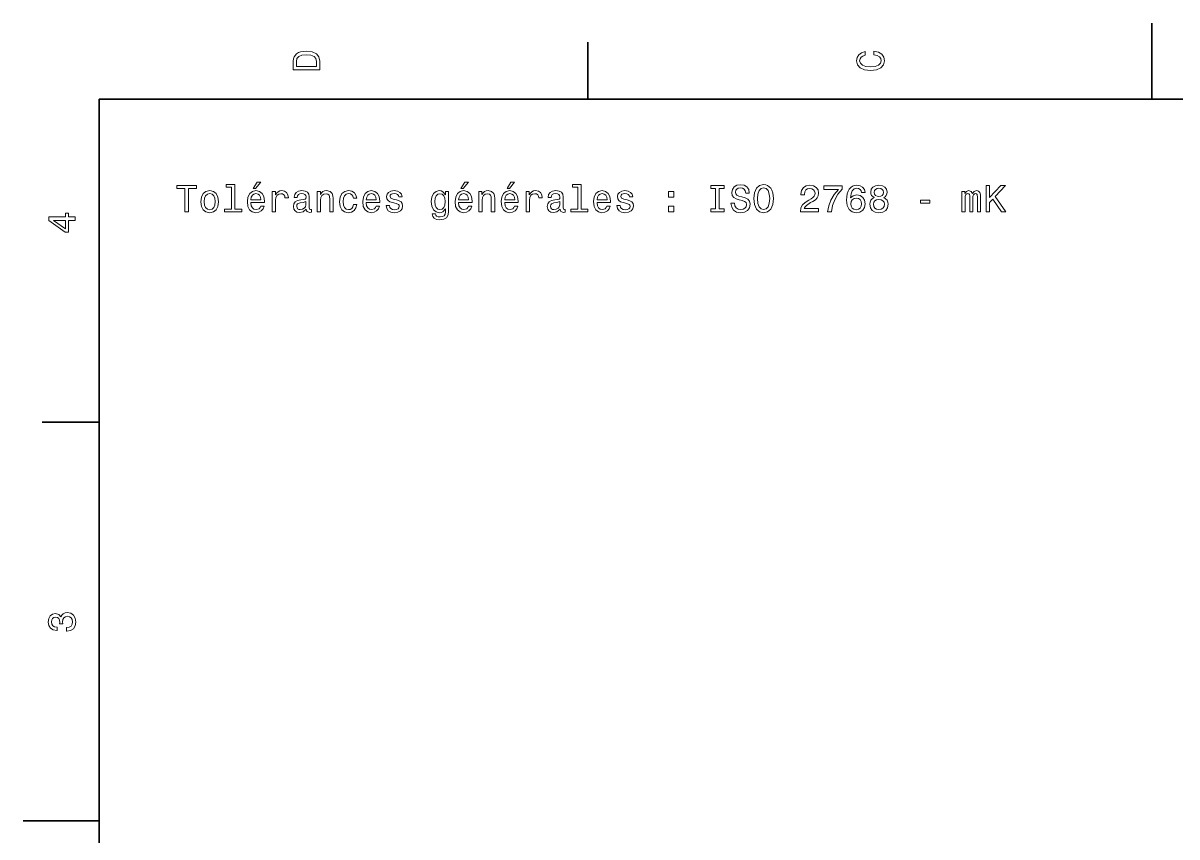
# Model space of a CAD drawing. Extents: x 0 to 297, y 0 to 210.
# Drawn here: x 0 to 151.8, y 102.9 to 210 of the extents above; entities that cross this region are included whole.
import ezdxf

# ---------------------------------------------------------------- set-up
doc = ezdxf.new("R2010")
doc.units = 0

msp = doc.modelspace()

# ---------------------------------------------------------------- linework, layer by layer
at = {"color": 7, "lineweight": 35, "ltscale": 0.25}
for p, q in [((148.5, 200), (148.5, 210)), ((10, 105), (0, 105))]:
    msp.add_line(p, q, dxfattribs=at)
at = {"color": 7, "lineweight": 35, "ltscale": 0.1875}
for p, q in [((74.300003, 200), (74.300003, 207.5)), ((10, 157.5), (2.5, 157.5))]:
    msp.add_line(p, q, dxfattribs=at)
at = {"color": 7, "lineweight": 35}
for p, q in [((287, 200), (10, 200)), ((10, 200), (10, 10))]:
    msp.add_line(p, q, dxfattribs=at)
at = {"color": 7, "lineweight": 13}
for points in [[(35.533215, 204.994965), (35.533215, 203.829971), (39.033215, 203.829971), (39.033215, 204.994965), (38.922264, 205.544678), (38.584366, 205.953171), (38.034657, 206.205338), (37.283215, 206.296112), (36.516644, 206.215424), (36.21405, 206.114563), (35.971977, 205.973343), (35.644165, 205.56485), (35.563473, 205.297562)], [(35.951801, 204.959656), (36.027451, 205.342941), (36.259438, 205.605194), (36.672985, 205.761536), (37.283215, 205.811966), (37.873272, 205.756485), (38.286816, 205.600143), (38.533936, 205.332855), (38.614628, 204.959656), (38.614628, 204.298996), (35.951801, 204.298996)], [(111.93206, 205.817017), (112.35569, 205.716141), (112.658287, 205.549713), (112.844887, 205.317734), (112.905403, 205.045395), (112.814629, 204.71759), (112.54229, 204.460388), (112.098488, 204.28891), (111.483215, 204.233429), (110.872986, 204.28891), (110.424141, 204.455338), (110.151802, 204.71254), (110.055984, 205.045395), (110.106415, 205.287476), (110.247627, 205.494247), (110.474571, 205.655624), (110.787247, 205.766571), (110.787247, 206.245682), (110.308144, 206.094391), (109.94503, 205.832138), (109.718086, 205.474075), (109.637398, 205.045395), (109.763474, 204.510818), (110.116501, 204.10231), (110.696472, 203.840057), (111.483215, 203.749283), (112.269958, 203.840057), (112.84993, 204.10231), (113.208, 204.510818), (113.329041, 205.045395), (113.233215, 205.51442), (112.965927, 205.892654), (112.527161, 206.159943), (111.93206, 206.301163)], [(21.286022, 185.143372), (21.75, 185.143372), (21.75, 188.219742), (22.809078, 188.219742), (22.809078, 188.643372), (20.221903, 188.643372), (20.221903, 188.219742), (21.286022, 188.219742)], [(27.428675, 188.391205), (27.428675, 185.516571), (26.51585, 185.516571), (26.51585, 185.143372), (28.780258, 185.143372), (28.780258, 185.516571), (27.872478, 185.516571), (27.872478, 188.764404), (26.732708, 188.764404), (26.732708, 188.391205)], [(30.278099, 188.219742), (30.575649, 188.219742), (31.276657, 189.077087), (30.782421, 189.077087)], [(57.602303, 188.219742), (57.899853, 188.219742), (58.600861, 189.077087), (58.106625, 189.077087)], [(63.674347, 188.219742), (63.971897, 188.219742), (64.672905, 189.077087), (64.178665, 189.077087)], [(72.969009, 188.391205), (72.969009, 185.516571), (72.05619, 185.516571), (72.05619, 185.143372), (74.320602, 185.143372), (74.320602, 185.516571), (73.412819, 185.516571), (73.412819, 188.764404), (72.273048, 188.764404), (72.273048, 188.391205)], [(91.114548, 185.567001), (90.469009, 185.567001), (90.469009, 185.143372), (92.224052, 185.143372), (92.224052, 185.567001), (91.578522, 185.567001), (91.578522, 188.219742), (92.224052, 188.219742), (92.224052, 188.643372), (90.469009, 188.643372), (90.469009, 188.219742), (91.114548, 188.219742)], [(93.585732, 186.298264), (93.126793, 186.298264), (93.227661, 185.763687), (93.47982, 185.370316), (93.868149, 185.133286), (94.392647, 185.047546), (94.912102, 185.128235), (95.30043, 185.350143), (95.547546, 185.69812), (95.638321, 186.157059), (95.562675, 186.570602), (95.350861, 186.837891), (95.007919, 187.014404), (94.548988, 187.145538), (94.155617, 187.241348), (93.898407, 187.35231), (93.752159, 187.513687), (93.706764, 187.765854), (93.752159, 187.992798), (93.883278, 188.164261), (94.085007, 188.280258), (94.362389, 188.320602), (94.644806, 188.270172), (94.866707, 188.134003), (95.012962, 187.907059), (95.083565, 187.599426), (95.542503, 187.599426), (95.542503, 187.609512), (95.461807, 188.083572), (95.224777, 188.4366), (94.851578, 188.658508), (94.34726, 188.734146), (93.893364, 188.658508), (93.540337, 188.446686), (93.313393, 188.118881), (93.232704, 187.695251), (93.298264, 187.317001), (93.489906, 187.059799), (93.792503, 186.888321), (94.206047, 186.757202), (94.614548, 186.641205), (94.922188, 186.530258), (95.108788, 186.368881), (95.174347, 186.106628), (95.113831, 185.83934), (94.957489, 185.637604), (94.720459, 185.51152), (94.412819, 185.471176), (94.069878, 185.526657), (93.807632, 185.688034), (93.641205, 185.950287)], [(96.122475, 186.893372), (96.213257, 186.106628), (96.475502, 185.526657), (96.884003, 185.168594), (97.418587, 185.047546), (97.948128, 185.168594), (98.361671, 185.526657), (98.618874, 186.106628), (98.714691, 186.893372), (98.618874, 187.675079), (98.507919, 187.992798), (98.361671, 188.255035), (97.948128, 188.613113), (97.695961, 188.703888), (97.418587, 188.739197), (96.87896, 188.613113), (96.470459, 188.260086), (96.213257, 187.680115)], [(96.606628, 186.893372), (96.662102, 187.503601), (96.828529, 187.952454), (97.085732, 188.224777), (97.418587, 188.320602), (97.746391, 188.224777), (98.003601, 187.947403), (98.170029, 187.498566), (98.230545, 186.893372), (98.170029, 186.283142), (98.003601, 185.83429), (97.746391, 185.561966), (97.418587, 185.471176), (97.085732, 185.561966), (96.828529, 185.83429), (96.662102, 186.278091)], [(102.260086, 185.143372), (104.66571, 185.143372), (104.66571, 185.577087), (102.764412, 185.577087), (102.870323, 185.814117), (103.05188, 186.010803), (103.611671, 186.368881), (103.909225, 186.520172), (104.242081, 186.73703), (104.479111, 186.989197), (104.61528, 187.286743), (104.66571, 187.624634), (104.579971, 188.048264), (104.342941, 188.381119), (103.979828, 188.592941), (103.510811, 188.668594), (103.026657, 188.582855), (102.658508, 188.345825), (102.421471, 187.967575), (102.340782, 187.468292), (102.340782, 187.39769), (102.799713, 187.39769), (102.799713, 187.438034), (102.8451, 187.780975), (102.98127, 188.033142), (103.198128, 188.194519), (103.485596, 188.25), (103.778099, 188.19957), (103.994957, 188.073486), (104.136169, 187.876801), (104.1866, 187.629684), (104.151299, 187.39769), (104.055481, 187.201004), (103.894096, 187.029541), (103.672195, 186.878235), (103.374641, 186.716858), (102.880409, 186.404175), (102.532425, 186.07132), (102.325653, 185.667862), (102.260086, 185.158508)], [(105.825653, 185.143372), (106.335022, 185.143372), (106.50145, 185.97551), (106.793953, 186.752167), (107.207497, 187.473343), (107.747124, 188.149139), (107.747124, 188.567719), (105.34655, 188.567719), (105.34655, 188.108795), (107.262978, 188.108795), (106.708221, 187.427948), (106.289635, 186.716858), (105.997124, 185.960373)], [(110.773064, 187.700287), (110.677246, 188.108795), (110.455338, 188.411377), (110.112404, 188.603027), (109.668594, 188.668594), (109.371048, 188.633286), (109.113838, 188.53746), (108.886894, 188.381119), (108.695251, 188.159225), (108.543961, 187.881851), (108.433006, 187.543945), (108.362404, 187.145538), (108.342232, 186.696686), (108.42292, 185.980545), (108.670036, 185.46109), (109.068451, 185.148422), (109.613121, 185.042511), (110.102318, 185.133286), (110.475517, 185.370316), (110.71759, 185.743515), (110.803322, 186.217575), (110.71759, 186.696686), (110.485603, 187.064835), (110.127533, 187.296829), (109.683723, 187.377518), (109.20462, 187.276657), (108.84655, 186.989197), (108.922203, 187.543945), (109.08358, 187.942368), (109.330704, 188.179398), (109.673637, 188.260086), (109.925804, 188.219742), (110.117447, 188.113831), (110.243523, 187.937317), (110.30909, 187.700287)], [(111.973358, 187.029541), (111.716148, 186.888321), (111.539635, 186.691635), (111.428688, 186.444519), (111.393387, 186.146973), (111.474075, 185.69812), (111.706062, 185.350143), (112.084305, 185.128235), (112.598717, 185.042511), (113.108078, 185.128235), (113.48632, 185.350143), (113.718315, 185.69812), (113.804047, 186.146973), (113.763702, 186.444519), (113.657791, 186.691635), (113.476234, 186.888321), (113.224075, 187.029541), (113.425804, 187.150574), (113.567017, 187.317001), (113.652748, 187.518738), (113.683006, 187.765854), (113.602318, 188.123917), (113.390503, 188.411377), (113.047562, 188.597977), (112.598717, 188.668594), (112.144821, 188.597977), (111.801888, 188.411377), (111.58503, 188.123917), (111.509377, 187.765854), (111.534592, 187.518738), (111.620331, 187.317001)], [(111.988487, 187.72551), (112.028831, 187.947403), (112.149864, 188.118881), (112.341507, 188.224777), (112.598717, 188.265137), (112.850876, 188.224777), (113.042519, 188.118881), (113.163559, 187.947403), (113.208946, 187.72551), (113.163559, 187.498566), (113.042519, 187.322052), (112.850876, 187.206055), (112.598717, 187.170746), (112.341507, 187.21109), (112.149864, 187.322052), (112.028831, 187.498566)], [(126.684464, 185.143372), (127.148445, 185.143372), (127.148445, 186.389053), (127.561989, 186.832855), (128.737061, 185.143372), (129.30191, 185.143372), (127.889793, 187.170746), (129.261551, 188.643372), (128.646271, 188.643372), (127.148445, 187.02449), (127.148445, 188.643372), (126.684464, 188.643372)], [(23.378963, 186.494949), (23.459654, 185.879684), (23.691643, 185.425797), (24.059799, 185.143372), (24.554035, 185.047546), (25.043228, 185.143372), (25.411383, 185.420746), (25.643372, 185.874634), (25.729107, 186.494949), (25.643372, 187.110229), (25.411383, 187.569168), (25.043228, 187.846542), (24.554035, 187.947403), (24.059799, 187.846542), (23.691643, 187.564117), (23.459654, 187.110229)], [(23.832853, 186.5), (23.878242, 186.953888), (24.019453, 187.281708), (24.246399, 187.483429), (24.554035, 187.554031), (24.856628, 187.483429), (25.083574, 187.286743), (25.224785, 186.953888), (25.275215, 186.5), (25.224785, 186.041061), (25.083574, 185.708206), (24.856628, 185.506485), (24.554035, 185.440918), (24.246399, 185.506485), (24.019453, 185.708206), (23.878242, 186.041061)], [(29.970461, 186.368881), (31.745678, 186.368881), (31.750721, 186.575653), (31.670029, 187.155624), (31.448128, 187.58934), (31.0951, 187.851578), (30.62608, 187.947403), (30.167149, 187.846542), (29.814121, 187.564117), (29.587177, 187.105194), (29.506485, 186.5), (29.582134, 185.879684), (29.809078, 185.425797), (30.157061, 185.143372), (30.61095, 185.047546), (31.004322, 185.113113), (31.327089, 185.284576), (31.564121, 185.556915), (31.700289, 185.920029), (31.261528, 185.920029), (31.17075, 185.718292), (31.039625, 185.567001), (30.666428, 185.445969), (30.378963, 185.501434), (30.162104, 185.677948), (30.020893, 185.965424), (29.970461, 186.353745)], [(29.970461, 186.742081), (30.025936, 187.090057), (30.162104, 187.34726), (30.368877, 187.503601), (30.641211, 187.559082), (30.908501, 187.503601), (31.115274, 187.34726), (31.241356, 187.090057), (31.286743, 186.742081)], [(32.784584, 185.143372), (33.228386, 185.143372), (33.228386, 186.691635), (33.273773, 187.064835), (33.409943, 187.332138), (33.631844, 187.493515), (33.929394, 187.548996), (34.151299, 187.513687), (34.317722, 187.412827), (34.418587, 187.241348), (34.453892, 187.009369), (34.90274, 187.009369), (34.84222, 187.417862), (34.675793, 187.710373), (34.398415, 187.886887), (34.020172, 187.947403), (33.76297, 187.907059), (33.541065, 187.806198), (33.344379, 187.63472), (33.188042, 187.40274), (33.188042, 187.851578), (32.784584, 187.851578)], [(37.26297, 185.496399), (37.26297, 185.481262), (37.288185, 185.309799), (37.363831, 185.188766), (37.681557, 185.092941), (37.928673, 185.133286), (37.928673, 185.476227), (37.822769, 185.46109), (37.681557, 185.526657), (37.656342, 185.728394), (37.656342, 187.130402), (37.595821, 187.48848), (37.419312, 187.740631), (37.111671, 187.891937), (36.677956, 187.947403), (36.254326, 187.886887), (35.941643, 187.715424), (35.744957, 187.44812), (35.679398, 187.095108), (35.679398, 187.064835), (36.077812, 187.064835), (36.113113, 187.276657), (36.224064, 187.427948), (36.405621, 187.518738), (36.662827, 187.554031), (36.909943, 187.528824), (37.086456, 187.453171), (37.192364, 187.322052), (37.227669, 187.140488), (37.207493, 186.92868), (37.126801, 186.822769), (36.925072, 186.772339), (36.546829, 186.731995), (36.113113, 186.641205), (35.805477, 186.479828), (35.62392, 186.227661), (35.568443, 185.854462), (35.618877, 185.521606), (35.775215, 185.27449), (36.027378, 185.118149), (36.375359, 185.062683), (36.844383, 185.168594)], [(38.690201, 185.143372), (39.134007, 185.143372), (39.134007, 186.706772), (39.179398, 187.064835), (39.325649, 187.327087), (39.552593, 187.48848), (39.855186, 187.548996), (40.097263, 187.498566), (40.248558, 187.362396), (40.324207, 187.135452), (40.349426, 186.832855), (40.349426, 185.143372), (40.793228, 185.143372), (40.793228, 186.92363), (40.773056, 187.281708), (40.682278, 187.579254), (40.384727, 187.851578), (39.92075, 187.947403), (39.663544, 187.912109), (39.446686, 187.816284), (39.260086, 187.654892), (39.113831, 187.438034), (39.113831, 187.851578), (38.690201, 187.851578)], [(43.451012, 186.953888), (43.889771, 186.953888), (43.798992, 187.357346), (43.582134, 187.675079), (43.24424, 187.871765), (42.805477, 187.947403), (42.321327, 187.846542), (41.953171, 187.564117), (41.721184, 187.105194), (41.640491, 186.489914), (41.716141, 185.879684), (41.943085, 185.425797), (42.301155, 185.143372), (42.790348, 185.047546), (43.224068, 185.123199), (43.561962, 185.335007), (43.793949, 185.667862), (43.894814, 186.111664), (43.471184, 186.111664), (43.395535, 185.829254), (43.254326, 185.617432), (43.052597, 185.486313), (42.805477, 185.445969), (42.497841, 185.51152), (42.27594, 185.713257), (42.139771, 186.041061), (42.094383, 186.505035), (42.139771, 186.958939), (42.280983, 187.286743), (42.507927, 187.48848), (42.805477, 187.559082), (43.067726, 187.513687), (43.264412, 187.39769), (43.395535, 187.206055)], [(45.150578, 186.368881), (46.925793, 186.368881), (46.930836, 186.575653), (46.850143, 187.155624), (46.628242, 187.58934), (46.275215, 187.851578), (45.806198, 187.947403), (45.347263, 187.846542), (44.99424, 187.564117), (44.767292, 187.105194), (44.6866, 186.5), (44.762249, 185.879684), (44.989193, 185.425797), (45.337177, 185.143372), (45.791069, 185.047546), (46.184441, 185.113113), (46.507206, 185.284576), (46.74424, 185.556915), (46.880402, 185.920029), (46.441643, 185.920029), (46.350864, 185.718292), (46.219742, 185.567001), (45.846542, 185.445969), (45.559078, 185.501434), (45.34222, 185.677948), (45.201012, 185.965424), (45.150578, 186.353745)], [(45.150578, 186.742081), (45.206055, 187.090057), (45.34222, 187.34726), (45.548992, 187.503601), (45.821327, 187.559082), (46.088615, 187.503601), (46.295387, 187.34726), (46.421471, 187.090057), (46.466858, 186.742081)], [(49.124641, 186.721909), (48.695965, 186.822769), (48.378242, 186.938766), (48.272335, 187.175797), (48.302593, 187.342224), (48.408501, 187.463257), (48.579971, 187.53891), (48.827087, 187.569168), (49.064121, 187.53891), (49.250721, 187.44812), (49.371758, 187.311966), (49.422188, 187.130402), (49.855907, 187.130402), (49.855907, 187.140488), (49.780258, 187.468292), (49.573486, 187.72551), (49.250721, 187.886887), (48.827087, 187.947403), (48.398415, 187.886887), (48.085735, 187.720459), (47.88905, 187.473343), (47.828529, 187.16066), (47.873917, 186.858063), (48.015129, 186.646255), (48.247116, 186.494949), (48.585014, 186.389053), (49.07925, 186.268005), (49.381844, 186.141937), (49.462536, 186.041061), (49.492798, 185.889771), (49.447407, 185.703171), (49.32637, 185.561966), (49.129684, 185.471176), (48.867435, 185.440918), (48.590057, 185.471176), (48.388329, 185.577087), (48.252159, 185.748566), (48.196686, 185.985596), (47.768013, 185.985596), (47.838615, 185.582138), (48.045387, 185.289627), (48.373199, 185.113113), (48.827087, 185.047546), (49.301155, 185.113113), (49.649136, 185.289627), (49.86095, 185.572052), (49.9366, 185.940201), (49.881126, 186.257919), (49.724785, 186.474777), (49.467579, 186.615997)], [(55.978386, 185.264404), (55.978386, 187.851578), (55.554752, 187.851578), (55.554752, 187.412827), (55.206772, 187.811234), (54.994953, 187.912109), (54.757923, 187.947403), (54.32925, 187.846542), (53.996395, 187.564117), (53.779537, 187.110229), (53.703888, 186.5), (53.779537, 185.88472), (53.996395, 185.430832), (54.32925, 185.143372), (54.757923, 185.047546), (54.999996, 185.082855), (55.201729, 185.17363), (55.554752, 185.556915), (55.554752, 185.17363), (55.514408, 184.871033), (55.403458, 184.654175), (55.191639, 184.528091), (54.873917, 184.482712), (54.596539, 184.51297), (54.399853, 184.588623), (54.283859, 184.719742), (54.248558, 184.896255), (53.819881, 184.896255), (53.819881, 184.876083), (53.885445, 184.553314), (54.087173, 184.311234), (54.409939, 184.154892), (54.848701, 184.099426), (55.373196, 184.175079), (55.72118, 184.386887), (55.917866, 184.755051)], [(54.162823, 186.5), (54.20821, 186.948853), (54.344379, 187.281708), (54.556194, 187.478394), (54.838615, 187.548996), (55.136166, 187.478394), (55.358067, 187.281708), (55.494236, 186.948853), (55.544666, 186.5), (55.494236, 186.041061), (55.358067, 185.713257), (55.136166, 185.51152), (54.838615, 185.445969), (54.556194, 185.51152), (54.344379, 185.713257), (54.20821, 186.046112)], [(57.294666, 186.368881), (59.069881, 186.368881), (59.074924, 186.575653), (58.994232, 187.155624), (58.772331, 187.58934), (58.419304, 187.851578), (57.950287, 187.947403), (57.491352, 187.846542), (57.138325, 187.564117), (56.911381, 187.105194), (56.830688, 186.5), (56.906338, 185.879684), (57.133282, 185.425797), (57.481266, 185.143372), (57.935154, 185.047546), (58.328529, 185.113113), (58.651295, 185.284576), (58.888325, 185.556915), (59.024494, 185.920029), (58.585732, 185.920029), (58.494953, 185.718292), (58.363831, 185.567001), (57.990631, 185.445969), (57.703167, 185.501434), (57.486309, 185.677948), (57.345097, 185.965424), (57.294666, 186.353745)], [(57.294666, 186.742081), (57.35014, 187.090057), (57.486309, 187.34726), (57.693081, 187.503601), (57.965416, 187.559082), (58.232708, 187.503601), (58.43948, 187.34726), (58.565559, 187.090057), (58.610947, 186.742081)], [(59.94236, 185.143372), (60.386162, 185.143372), (60.386162, 186.706772), (60.431553, 187.064835), (60.577805, 187.327087), (60.804752, 187.48848), (61.107346, 187.548996), (61.349419, 187.498566), (61.500717, 187.362396), (61.576366, 187.135452), (61.601582, 186.832855), (61.601582, 185.143372), (62.045387, 185.143372), (62.045387, 186.92363), (62.025211, 187.281708), (61.934433, 187.579254), (61.636883, 187.851578), (61.172909, 187.947403), (60.915703, 187.912109), (60.698845, 187.816284), (60.512245, 187.654892), (60.36599, 187.438034), (60.36599, 187.851578), (59.94236, 187.851578)], [(63.366711, 186.368881), (65.141922, 186.368881), (65.146973, 186.575653), (65.066277, 187.155624), (64.844376, 187.58934), (64.491348, 187.851578), (64.022331, 187.947403), (63.563396, 187.846542), (63.210369, 187.564117), (62.983425, 187.105194), (62.902733, 186.5), (62.978382, 185.879684), (63.205326, 185.425797), (63.55331, 185.143372), (64.007202, 185.047546), (64.400574, 185.113113), (64.723343, 185.284576), (64.960373, 185.556915), (65.096542, 185.920029), (64.657776, 185.920029), (64.567001, 185.718292), (64.435875, 185.567001), (64.062675, 185.445969), (63.775211, 185.501434), (63.558353, 185.677948), (63.417141, 185.965424), (63.366711, 186.353745)], [(63.366711, 186.742081), (63.422184, 187.090057), (63.558353, 187.34726), (63.765125, 187.503601), (64.03746, 187.559082), (64.304749, 187.503601), (64.51152, 187.34726), (64.637604, 187.090057), (64.682991, 186.742081)], [(66.180832, 185.143372), (66.624634, 185.143372), (66.624634, 186.691635), (66.670029, 187.064835), (66.80619, 187.332138), (67.028091, 187.493515), (67.325638, 187.548996), (67.547546, 187.513687), (67.713974, 187.412827), (67.814835, 187.241348), (67.850143, 187.009369), (68.298981, 187.009369), (68.238464, 187.417862), (68.072037, 187.710373), (67.794662, 187.886887), (67.41642, 187.947403), (67.159218, 187.907059), (66.937317, 187.806198), (66.740631, 187.63472), (66.58429, 187.40274), (66.58429, 187.851578), (66.180832, 187.851578)], [(70.65921, 185.496399), (70.65921, 185.481262), (70.684433, 185.309799), (70.760078, 185.188766), (71.077805, 185.092941), (71.324921, 185.133286), (71.324921, 185.476227), (71.219009, 185.46109), (71.077805, 185.526657), (71.052582, 185.728394), (71.052582, 187.130402), (70.992065, 187.48848), (70.815552, 187.740631), (70.507919, 187.891937), (70.074203, 187.947403), (69.650574, 187.886887), (69.337891, 187.715424), (69.141205, 187.44812), (69.075638, 187.095108), (69.075638, 187.064835), (69.47406, 187.064835), (69.509361, 187.276657), (69.620316, 187.427948), (69.801865, 187.518738), (70.059067, 187.554031), (70.30619, 187.528824), (70.482704, 187.453171), (70.588608, 187.322052), (70.623917, 187.140488), (70.603745, 186.92868), (70.523048, 186.822769), (70.32132, 186.772339), (69.943077, 186.731995), (69.509361, 186.641205), (69.201721, 186.479828), (69.020172, 186.227661), (68.964691, 185.854462), (69.015121, 185.521606), (69.171463, 185.27449), (69.42363, 185.118149), (69.771606, 185.062683), (70.240631, 185.168594)], [(75.510803, 186.368881), (77.286011, 186.368881), (77.291061, 186.575653), (77.210365, 187.155624), (76.988464, 187.58934), (76.635437, 187.851578), (76.16642, 187.947403), (75.707489, 187.846542), (75.354462, 187.564117), (75.127518, 187.105194), (75.046822, 186.5), (75.122467, 185.879684), (75.349411, 185.425797), (75.697403, 185.143372), (76.151291, 185.047546), (76.544662, 185.113113), (76.867432, 185.284576), (77.104462, 185.556915), (77.240631, 185.920029), (76.801865, 185.920029), (76.71109, 185.718292), (76.579964, 185.567001), (76.206764, 185.445969), (75.919296, 185.501434), (75.702438, 185.677948), (75.561234, 185.965424), (75.510803, 186.353745)], [(75.510803, 186.742081), (75.566269, 187.090057), (75.702438, 187.34726), (75.90921, 187.503601), (76.181549, 187.559082), (76.448837, 187.503601), (76.655609, 187.34726), (76.781693, 187.090057), (76.82708, 186.742081)], [(79.484863, 186.721909), (79.056183, 186.822769), (78.738464, 186.938766), (78.632553, 187.175797), (78.662811, 187.342224), (78.768723, 187.463257), (78.940193, 187.53891), (79.187309, 187.569168), (79.424347, 187.53891), (79.610947, 187.44812), (79.731979, 187.311966), (79.78241, 187.130402), (80.216125, 187.130402), (80.216125, 187.140488), (80.14048, 187.468292), (79.933708, 187.72551), (79.610947, 187.886887), (79.187309, 187.947403), (78.758636, 187.886887), (78.445953, 187.720459), (78.249268, 187.473343), (78.188751, 187.16066), (78.234146, 186.858063), (78.375351, 186.646255), (78.607338, 186.494949), (78.945236, 186.389053), (79.439468, 186.268005), (79.742065, 186.141937), (79.822754, 186.041061), (79.853012, 185.889771), (79.807632, 185.703171), (79.686592, 185.561966), (79.489906, 185.471176), (79.227661, 185.440918), (78.950279, 185.471176), (78.74855, 185.577087), (78.612381, 185.748566), (78.556908, 185.985596), (78.128235, 185.985596), (78.198837, 185.582138), (78.405609, 185.289627), (78.733421, 185.113113), (79.187309, 185.047546), (79.661377, 185.113113), (80.009354, 185.289627), (80.221176, 185.572052), (80.296822, 185.940201), (80.241348, 186.257919), (80.085007, 186.474777), (79.827805, 186.615997)], [(84.926506, 187.100143), (85.622467, 187.100143), (85.622467, 187.851578), (84.926506, 187.851578)], [(110.314133, 186.21254), (110.258652, 185.894806), (110.117447, 185.65274), (109.890495, 185.491348), (109.608078, 185.440918), (109.310532, 185.491348), (109.08358, 185.64769), (108.937332, 185.889771), (108.891937, 186.207489), (108.942375, 186.520172), (109.08358, 186.757202), (109.315575, 186.908508), (109.62825, 186.963974), (109.900589, 186.908508), (110.117447, 186.762253), (110.258652, 186.525223)], [(111.877533, 186.157059), (111.92292, 186.424347), (112.069176, 186.626083), (112.29612, 186.757202), (112.598717, 186.802597), (112.896263, 186.757202), (113.123215, 186.626083), (113.269463, 186.424347), (113.319901, 186.157059), (113.269463, 185.869598), (113.123215, 185.65274), (112.896263, 185.51152), (112.598717, 185.466141), (112.29612, 185.51152), (112.069176, 185.65274), (111.92292, 185.869598)], [(123.522362, 185.143372), (123.930862, 185.143372), (123.930862, 186.953888), (123.956078, 187.226227), (124.031723, 187.422913), (124.14772, 187.53891), (124.299019, 187.58429), (124.420052, 187.543945), (124.500748, 187.443085), (124.541092, 187.271606), (124.556221, 187.044662), (124.556221, 185.143372), (124.939507, 185.143372), (124.939507, 186.953888), (124.964722, 187.221176), (125.040367, 187.417862), (125.161407, 187.53891), (125.312706, 187.58429), (125.433739, 187.543945), (125.514435, 187.443085), (125.564865, 187.044662), (125.564865, 185.143372), (125.973366, 185.143372), (125.973366, 187.014404), (125.948151, 187.40274), (125.867462, 187.700287), (125.706078, 187.881851), (125.443825, 187.947403), (125.136192, 187.846542), (124.899162, 187.554031), (124.712563, 187.841492), (124.399879, 187.947403), (124.112419, 187.846542), (123.915733, 187.564117), (123.915733, 187.851578), (123.522362, 187.851578)], [(37.212536, 186.091492), (37.152016, 185.829254), (36.990635, 185.627518), (36.748558, 185.496399), (36.451012, 185.451004), (36.259369, 185.476227), (36.123199, 185.556915), (36.037464, 185.69812), (36.012249, 185.894806), (36.032421, 186.07132), (36.113113, 186.197403), (36.435879, 186.338623), (36.844383, 186.399139), (37.212536, 186.520172)], [(70.60878, 186.091492), (70.548264, 185.829254), (70.386887, 185.627518), (70.144806, 185.496399), (69.84726, 185.451004), (69.655609, 185.476227), (69.519447, 185.556915), (69.433716, 185.69812), (69.408493, 185.894806), (69.428665, 186.07132), (69.509361, 186.197403), (69.832123, 186.338623), (70.240631, 186.399139), (70.60878, 186.520172)], [(84.926506, 185.143372), (85.622467, 185.143372), (85.622467, 185.894806), (84.926506, 185.894806)], [(118.060539, 186.298264), (119.280998, 186.298264), (119.280998, 186.696686), (118.060539, 186.696686)], [(6.833213, 184.02739), (6.833213, 184.481277), (5.965778, 184.481277), (5.965778, 184.98056), (5.56232, 184.98056), (5.56232, 184.481277), (3.408862, 184.481277), (3.408862, 184.022339), (5.521974, 182.489197), (5.965778, 182.489197), (5.965778, 184.02739)], [(5.56232, 182.912827), (3.993876, 184.02739), (5.56232, 184.02739)], [(5.73379, 129.979111), (5.769093, 129.979111), (6.253242, 130.059799), (6.616354, 130.296829), (6.848343, 130.670029), (6.934078, 131.164276), (6.848343, 131.688766), (6.626441, 132.082138), (6.273415, 132.334305), (5.819525, 132.425079), (5.521974, 132.384735), (5.279899, 132.273788), (5.0933, 132.092224), (4.957133, 131.850143), (4.684798, 132.177963), (4.251081, 132.293961), (3.857709, 132.218307), (3.560158, 132.00145), (3.373559, 131.648422), (3.307997, 131.164276), (3.388689, 130.710388), (3.610591, 130.362396), (3.963617, 130.135452), (4.432637, 130.059799), (4.46794, 130.059799), (4.46794, 130.508652), (4.145173, 130.548996), (3.913184, 130.680115), (3.771974, 130.891937), (3.721542, 131.189484), (3.761888, 131.451736), (3.867795, 131.643372), (4.039265, 131.759369), (4.271254, 131.804764), (4.518372, 131.759369), (4.684798, 131.638336), (4.785663, 131.426514), (4.815922, 131.139053), (4.810879, 130.942368), (5.209294, 130.942368), (5.199208, 131.189484), (5.244596, 131.507217), (5.365634, 131.744247), (5.56232, 131.885452), (5.819525, 131.935883), (6.112032, 131.880417), (6.328891, 131.734161), (6.465058, 131.502167), (6.510447, 131.194534), (6.460014, 130.876801), (6.308718, 130.644821), (6.066643, 130.498566), (5.73379, 130.443085)]]:
    msp.add_lwpolyline(points, close=True, dxfattribs=at)

doc.saveas('drawing.dxf')
